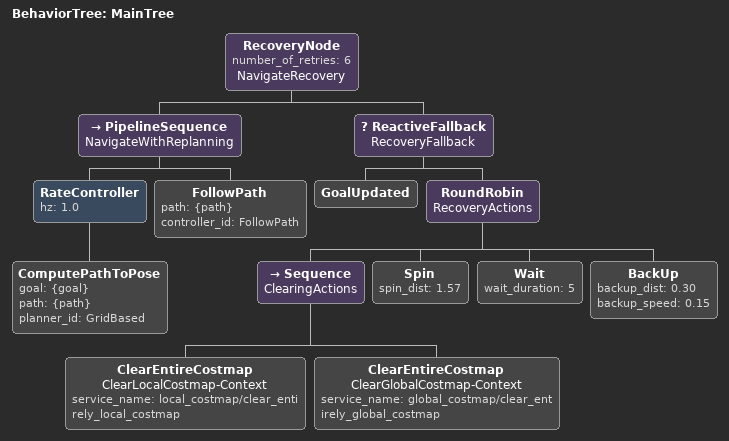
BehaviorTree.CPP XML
<!--
  Custom behavior tree for navigation with replanning.
  This is a simplified version - Nav2 includes better defaults.
-->
<root main_tree_to_execute="MainTree">
  <BehaviorTree ID="MainTree">
    <RecoveryNode number_of_retries="6" name="NavigateRecovery">
      <PipelineSequence name="NavigateWithReplanning">
        <RateController hz="1.0">
          <ComputePathToPose goal="{goal}" path="{path}" planner_id="GridBased"/>
        </RateController>
        <FollowPath path="{path}" controller_id="FollowPath"/>
      </PipelineSequence>
      <ReactiveFallback name="RecoveryFallback">
        <GoalUpdated/>
        <RoundRobin name="RecoveryActions">
          <Sequence name="ClearingActions">
            <ClearEntireCostmap name="ClearLocalCostmap-Context" service_name="local_costmap/clear_entirely_local_costmap"/>
            <ClearEntireCostmap name="ClearGlobalCostmap-Context" service_name="global_costmap/clear_entirely_global_costmap"/>
          </Sequence>
          <Spin spin_dist="1.57"/>
          <Wait wait_duration="5"/>
          <BackUp backup_dist="0.30" backup_speed="0.15"/>
        </RoundRobin>
      </ReactiveFallback>
    </RecoveryNode>
  </BehaviorTree>
</root>
